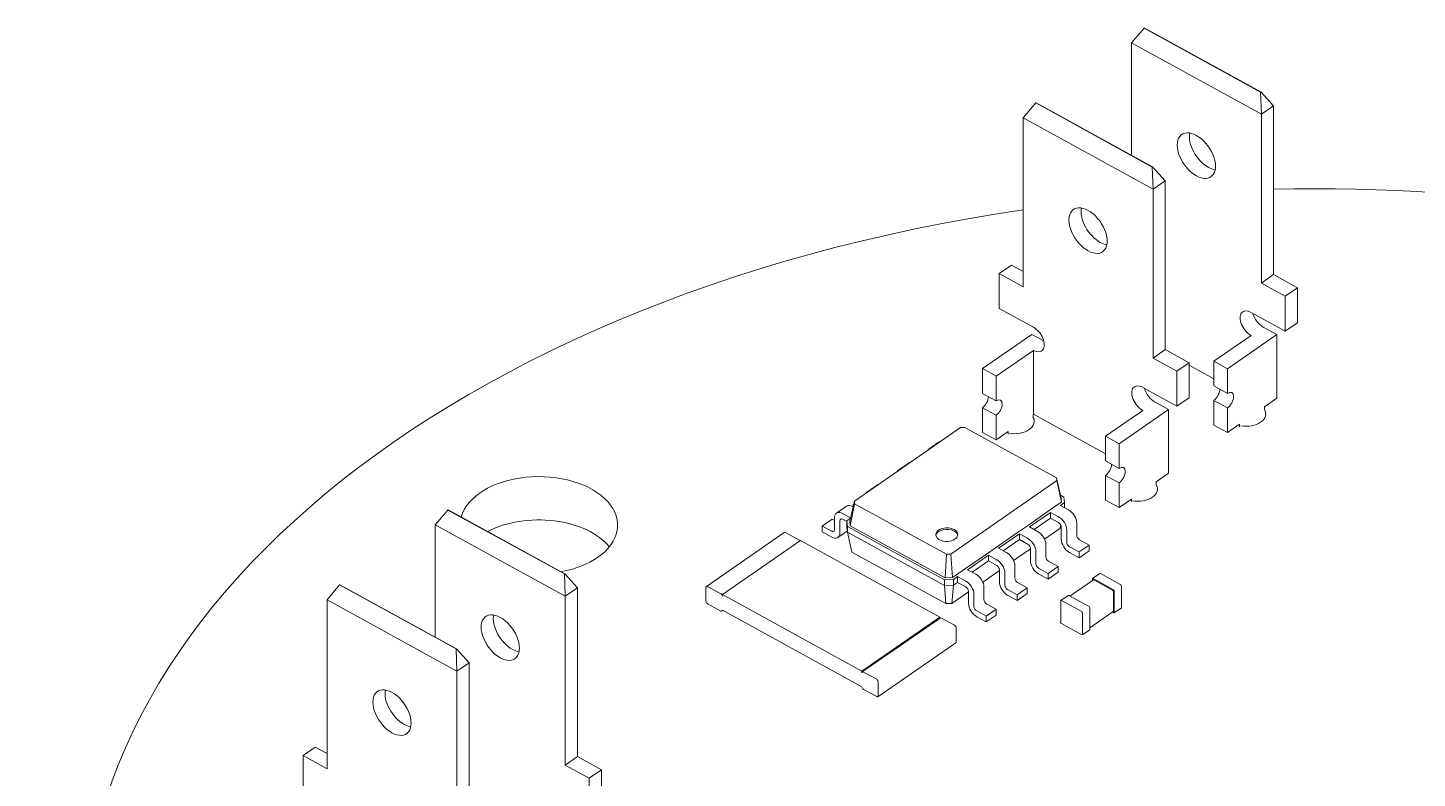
# Model space of a CAD drawing. Header units: millimetres. Extents: x 0 to 420, y 0 to 297.
# Drawn here: x 278.8 to 316.73, y 229.29 to 249.77 of the extents above; entities that cross this region are included whole.
import ezdxf

# ---------------------------------------------------------------- set-up
doc = ezdxf.new("R2010")
doc.units = ezdxf.units.MM

# ---------------------------------------------------------------- blocks, each defined once
blk = doc.blocks.new('A$Cbb04cd96')
at = {"color": 0, "linetype": 'Continuous', "lineweight": 0, "extrusion": (1.52656e-16, 0.787543, 0.616259)}
for p, q in [((147.957, 65.873), (147.612, 65.467)), ((147.965, 65.879), (147.957, 65.873)), ((147.957, 65.873), (151.14, 64.127)), ((151.148, 64.132), (147.965, 65.879)), ((151.16, 63.521), (147.612, 65.467)), ((147.612, 65.467), (147.612, 62.405)), ((151.14, 64.127), (151.148, 64.132)), ((151.14, 64.127), (151.16, 63.521)), ((151.492, 63.751), (151.148, 64.132)), ((145, 63.828), (144.656, 63.422)), ((145.009, 63.833), (145, 63.828)), ((145, 63.828), (148.184, 62.081)), ((148.192, 62.087), (145.009, 63.833)), ((151.492, 63.751), (151.16, 63.521)), ((151.492, 59.144), (151.492, 63.751)), ((148.204, 61.475), (144.656, 63.422)), ((144.656, 63.422), (144.656, 58.815)), ((151.16, 58.914), (151.16, 63.521)), ((148.184, 62.081), (148.192, 62.087)), ((148.184, 62.081), (148.204, 61.475)), ((148.536, 61.705), (148.192, 62.087)), ((148.536, 61.705), (148.204, 61.475)), ((148.204, 56.868), (148.204, 61.475)), ((148.536, 57.098), (148.536, 61.705)), ((144.003, 59.173), (144.335, 59.403)), ((144.656, 59.227), (144.335, 59.403)), ((144.003, 59.173), (144.003, 58.22)), ((144.656, 58.815), (144.003, 59.173)), ((151.16, 58.914), (151.492, 59.144)), ((151.813, 58.555), (151.16, 58.914)), ((152.146, 58.785), (151.492, 59.144)), ((151.813, 58.555), (152.146, 58.785)), ((151.813, 57.602), (151.813, 58.555)), ((152.146, 57.832), (152.146, 58.785)), ((144.936, 57.708), (144.003, 58.22)), ((151.813, 57.602), (150.88, 58.114)), ((151.585, 57.509), (151.212, 57.714)), ((151.813, 57.602), (152.146, 57.832)), ((143.545, 56.579), (144.895, 57.513)), ((145.22, 57.335), (144.895, 57.513)), ((149.862, 56.78), (150.88, 57.484)), ((150.235, 56.575), (151.585, 57.509)), ((151.585, 55.769), (151.585, 57.509)), ((143.919, 56.374), (144.936, 57.078)), ((144.936, 55.337), (144.936, 57.078)), ((148.204, 56.868), (148.536, 57.098)), ((149.19, 56.739), (148.536, 57.098)), ((143.919, 56.374), (143.545, 56.579)), ((143.545, 56.579), (143.545, 55.905)), ((148.857, 56.509), (148.204, 56.868)), ((148.857, 56.509), (149.19, 56.739)), ((149.19, 55.786), (149.19, 56.739)), ((149.19, 56.671), (149.862, 56.302)), ((150.235, 56.575), (149.862, 56.78)), ((149.862, 56.78), (149.862, 56.107)), ((150.235, 55.902), (150.235, 56.575)), ((143.919, 55.7), (143.919, 56.374)), ((148.857, 55.556), (148.857, 56.509)), ((143.919, 55.7), (143.545, 55.905)), ((148.857, 55.556), (147.923, 56.069)), ((148.857, 55.556), (149.19, 55.786)), ((150.235, 55.902), (149.862, 56.107)), ((151.246, 55.534), (151.585, 55.769)), ((143.545, 55.512), (143.545, 54.838)), ((143.919, 55.307), (143.545, 55.512)), ((146.906, 54.734), (147.923, 55.439)), ((147.279, 54.529), (148.629, 55.464)), ((148.629, 55.464), (148.256, 55.669)), ((148.629, 53.723), (148.629, 55.464)), ((150.235, 55.508), (149.862, 55.713)), ((149.862, 55.713), (149.862, 55.04)), ((150.235, 54.835), (150.235, 55.508)), ((151.246, 55.465), (151.246, 55.534)), ((143.919, 54.633), (143.919, 55.307)), ((144.93, 55.333), (144.936, 55.337)), ((144.93, 55.263), (144.93, 55.333)), ((144.936, 55.337), (146.906, 54.256)), ((149.862, 55.04), (150.235, 54.835)), ((150.235, 54.835), (150.568, 55.065)), ((150.568, 54.995), (150.568, 55.065)), ((140.049, 52.964), (142.949, 54.97)), ((142.949, 54.97), (143.062, 54.975)), ((143.062, 54.975), (145.572, 53.597)), ((143.545, 54.838), (143.919, 54.633)), ((143.919, 54.633), (144.251, 54.863)), ((144.251, 54.794), (144.251, 54.863)), ((147.279, 54.529), (146.906, 54.734)), ((146.906, 54.734), (146.906, 54.061)), ((142.366, 54.578), (142.093, 54.39)), ((147.279, 53.856), (147.279, 54.529)), ((141.521, 53.994), (141.249, 53.805)), ((147.279, 53.856), (146.906, 54.061)), ((145.578, 53.528), (142.679, 51.521)), ((145.572, 53.597), (145.578, 53.528)), ((145.691, 53.056), (145.572, 53.597)), ((145.702, 52.936), (145.578, 53.528)), ((147.279, 53.462), (146.906, 53.667)), ((146.906, 53.667), (146.906, 52.994)), ((148.29, 53.489), (148.629, 53.723)), ((148.29, 53.419), (148.29, 53.489)), ((140.677, 53.409), (140.404, 53.221)), ((145.675, 53.126), (145.769, 53.075)), ((147.279, 52.789), (147.279, 53.462)), ((128.961, 52.728), (128.953, 52.722)), ((132.145, 50.981), (128.961, 52.728)), ((139.832, 52.825), (139.56, 52.636)), ((139.926, 52.413), (140.049, 52.964)), ((139.937, 52.294), (140.056, 52.894)), ((140.003, 52.815), (140.014, 52.808)), ((140.015, 52.868), (140.03, 52.879)), ((140.015, 52.868), (140.026, 52.862)), ((140.015, 52.81), (140.015, 52.868)), ((140.056, 52.894), (140.049, 52.964)), ((142.565, 51.517), (140.056, 52.894)), ((145.617, 52.877), (145.345, 52.689)), ((145.702, 52.936), (145.617, 52.877)), ((145.783, 52.923), (145.673, 52.847)), ((145.897, 52.724), (145.673, 52.847)), ((145.691, 53.056), (145.702, 52.936)), ((145.769, 53.075), (145.783, 52.923)), ((145.783, 52.786), (145.783, 52.923)), ((146.906, 52.994), (147.279, 52.789)), ((147.279, 52.789), (147.612, 53.019)), ((147.612, 52.95), (147.612, 53.019)), ((128.953, 52.722), (128.609, 52.316)), ((128.953, 52.722), (132.136, 50.976)), ((139.17, 52.283), (139.443, 52.472)), ((139.443, 52.472), (139.506, 52.437)), ((139.506, 52.178), (139.506, 52.513)), ((139.656, 52.431), (139.656, 52.096)), ((139.73, 52.626), (139.947, 52.507)), ((139.845, 52.406), (139.73, 52.468)), ((139.845, 52.427), (139.944, 52.496)), ((139.845, 52.269), (139.845, 52.427)), ((139.859, 52.275), (139.845, 52.427)), ((139.937, 52.294), (139.926, 52.413)), ((145.345, 52.689), (144.773, 52.293)), ((145.401, 52.658), (144.829, 52.262)), ((145.401, 52.5), (144.956, 52.193)), ((145.401, 52.5), (145.401, 52.658)), ((145.625, 52.535), (145.401, 52.658)), ((145.401, 52.5), (145.625, 52.378)), ((146.121, 52.03), (146.121, 52.365)), ((132.156, 50.37), (128.609, 52.316)), ((128.609, 52.316), (128.609, 49.253)), ((136.009, 50.638), (138.137, 52.11)), ((138.171, 52.108), (138.53, 51.912)), ((139.17, 52.283), (139.432, 52.14)), ((139.17, 52.126), (139.17, 52.283)), ((139.432, 51.983), (139.17, 52.126)), ((139.856, 52.148), (139.602, 51.972)), ((139.859, 52.117), (139.845, 52.269)), ((139.859, 52.117), (139.859, 52.275)), ((142.51, 50.82), (139.859, 52.275)), ((139.978, 51.576), (139.859, 52.117)), ((142.51, 50.662), (139.859, 52.117)), ((142.532, 50.87), (139.937, 52.294)), ((144.5, 52.104), (143.928, 51.708)), ((144.556, 52.074), (143.984, 51.678)), ((144.773, 52.293), (144.5, 52.104)), ((144.556, 51.916), (144.556, 52.074)), ((144.78, 51.951), (144.556, 52.074)), ((145.053, 52.139), (144.829, 52.262)), ((145.659, 52.215), (145.242, 51.926)), ((145.659, 52.215), (145.682, 52.317)), ((145.699, 52.258), (145.699, 51.923)), ((145.849, 51.841), (145.849, 52.176)), ((136.446, 50.414), (138.575, 51.887)), ((138.575, 51.887), (142.383, 49.797)), ((143.928, 51.708), (143.655, 51.52)), ((144.208, 51.555), (143.984, 51.678)), ((144.556, 51.916), (144.111, 51.608)), ((144.855, 51.658), (144.397, 51.342)), ((144.556, 51.916), (144.78, 51.793)), ((144.855, 51.673), (144.855, 51.339)), ((145.004, 51.257), (145.004, 51.591)), ((145.277, 51.445), (145.277, 51.78)), ((146.185, 51.578), (145.923, 51.721)), ((146.457, 51.767), (146.185, 51.578)), ((146.457, 51.609), (146.185, 51.42)), ((146.457, 51.767), (146.196, 51.91)), ((146.457, 51.609), (146.457, 51.767)), ((142.544, 50.168), (139.978, 51.576)), ((142.532, 50.87), (142.565, 51.517)), ((142.679, 51.521), (142.565, 51.517)), ((142.726, 50.877), (142.679, 51.521)), ((143.655, 51.52), (143.084, 51.124)), ((143.711, 51.489), (143.14, 51.093)), ((143.711, 51.332), (143.266, 51.024)), ((143.711, 51.332), (143.711, 51.489)), ((143.936, 51.366), (143.711, 51.489)), ((143.711, 51.332), (143.936, 51.209)), ((145.613, 51.182), (145.351, 51.326)), ((145.923, 51.564), (146.185, 51.42)), ((146.185, 51.42), (146.185, 51.578)), ((132.136, 50.976), (132.145, 50.981)), ((132.136, 50.976), (132.156, 50.37)), ((132.489, 50.6), (132.145, 50.981)), ((142.757, 50.829), (142.51, 50.82)), ((142.726, 50.877), (142.532, 50.87)), ((142.811, 50.935), (142.726, 50.877)), ((142.867, 50.905), (142.757, 50.829)), ((142.757, 50.671), (142.757, 50.829)), ((143.084, 51.124), (142.811, 50.935)), ((142.867, 50.747), (142.867, 50.905)), ((143.091, 50.782), (142.867, 50.905)), ((143.364, 50.97), (143.14, 51.093)), ((144.01, 51.074), (143.553, 50.757)), ((144.01, 51.089), (144.01, 50.754)), ((144.16, 50.672), (144.16, 51.007)), ((144.432, 50.861), (144.432, 51.196)), ((145.34, 50.993), (145.079, 51.137)), ((145.079, 50.979), (145.34, 50.836)), ((145.613, 51.182), (145.34, 50.993)), ((145.613, 51.025), (145.34, 50.836)), ((145.34, 50.836), (145.34, 50.993)), ((145.613, 51.025), (145.613, 51.182)), ((146.547, 50.795), (146.547, 50.838)), ((146.751, 50.989), (146.552, 50.85)), ((146.569, 50.849), (147.122, 50.546)), ((146.768, 50.988), (147.321, 50.684)), ((125.997, 50.677), (125.653, 50.271)), ((126.005, 50.682), (125.997, 50.677)), ((125.997, 50.677), (129.18, 48.93)), ((129.188, 48.935), (126.005, 50.682)), ((132.489, 50.6), (132.156, 50.37)), ((132.489, 45.993), (132.489, 50.6)), ((135.998, 50.235), (135.998, 50.613)), ((136.043, 50.636), (136.402, 50.439)), ((142.51, 50.662), (142.51, 50.82)), ((142.757, 50.671), (142.51, 50.662)), ((142.544, 50.168), (142.51, 50.662)), ((142.71, 50.174), (142.757, 50.671)), ((143.166, 50.489), (142.71, 50.174)), ((142.867, 50.747), (142.757, 50.671)), ((142.867, 50.747), (143.091, 50.624)), ((143.166, 50.504), (143.166, 50.17)), ((143.588, 50.276), (143.588, 50.611)), ((144.496, 50.409), (144.234, 50.552)), ((144.768, 50.598), (144.496, 50.409)), ((144.768, 50.598), (144.507, 50.741)), ((144.768, 50.44), (144.768, 50.598)), ((146.574, 50.815), (145.935, 50.372)), ((146.591, 50.814), (147.099, 50.535)), ((147.122, 49.963), (147.122, 50.499)), ((147.144, 49.927), (147.144, 50.51)), ((147.344, 50.066), (147.344, 50.648)), ((129.2, 48.324), (125.653, 50.271)), ((125.653, 50.271), (125.653, 45.663)), ((132.156, 45.762), (132.156, 50.37)), ((136.043, 50.163), (136.402, 49.966)), ((136.446, 50.414), (140.255, 48.324)), ((136.446, 50.367), (136.446, 50.414)), ((142.71, 50.174), (142.544, 50.168)), ((143.315, 50.088), (143.315, 50.422)), ((143.924, 50.013), (143.662, 50.157)), ((144.234, 50.395), (144.496, 50.251)), ((144.768, 50.44), (144.496, 50.251)), ((144.496, 50.251), (144.496, 50.409)), ((145.682, 49.657), (145.682, 50.24)), ((145.887, 50.39), (145.687, 50.252)), ((145.704, 50.251), (146.257, 49.948)), ((145.904, 50.389), (146.457, 50.086)), ((136.436, 49.964), (136.46, 49.981)), ((136.446, 49.989), (140.255, 47.899)), ((140.255, 48.324), (142.383, 49.797)), ((140.266, 48.302), (142.394, 49.774)), ((142.383, 49.767), (142.383, 49.797)), ((142.428, 49.772), (142.787, 49.576)), ((143.651, 49.824), (143.39, 49.968)), ((143.39, 49.81), (143.651, 49.667)), ((143.924, 50.013), (143.651, 49.824)), ((143.924, 49.856), (143.651, 49.667)), ((143.651, 49.667), (143.651, 49.824)), ((143.924, 49.856), (143.924, 50.013)), ((146.279, 49.329), (146.279, 49.912)), ((146.479, 49.467), (146.479, 50.05)), ((147.116, 49.951), (146.479, 49.51)), ((147.091, 49.933), (147.122, 49.916)), ((147.338, 50.053), (147.139, 49.915)), ((142.831, 49.126), (142.831, 49.504)), ((145.704, 49.621), (146.257, 49.318)), ((146.474, 49.455), (146.274, 49.317)), ((129.18, 48.93), (129.188, 48.935)), ((129.533, 48.554), (129.188, 48.935)), ((140.693, 47.628), (142.821, 49.101)), ((129.18, 48.93), (129.2, 48.324)), ((129.533, 48.554), (129.2, 48.324)), ((129.533, 43.947), (129.533, 48.554)), ((129.2, 43.717), (129.2, 48.324)), ((140.255, 48.277), (140.255, 48.324)), ((140.3, 48.3), (140.659, 48.103)), ((140.3, 47.827), (140.659, 47.63)), ((140.703, 47.653), (140.703, 48.031)), ((124.999, 46.022), (125.332, 46.252)), ((124.999, 46.022), (124.999, 45.069)), ((125.653, 45.663), (124.999, 46.022)), ((125.653, 46.076), (125.332, 46.252)), ((132.156, 45.762), (132.489, 45.993)), ((133.142, 45.634), (132.489, 45.993)), ((132.81, 45.404), (132.156, 45.762)), ((132.81, 45.404), (133.142, 45.634)), ((133.142, 44.681), (133.142, 45.634)), ((132.81, 44.451), (132.81, 45.404))]:
    blk.add_line(p, q, dxfattribs=at)
at = {"color": 0, "linetype": 'Continuous', "lineweight": 0}
for centre, major_axis, ratio, start_param, end_param in [((149.386, 62.391), (-0.398, 0.576), 0.588149, -0.866377, 2.275216), ((149.718, 62.621), (0.398, -0.576), 0.588149, -2.62824, -0.866377), ((149.386, 62.391), (0.398, -0.576), 0.588149, -0.866377, 2.275216), ((149.718, 62.621), (0.398, -0.576), 0.588149, -0.866377, -0.513352), ((146.43, 60.346), (-0.398, 0.576), 0.588149, -0.866377, 2.275216), ((146.762, 60.576), (0.398, -0.576), 0.588149, -2.62824, -0.866377), ((146.43, 60.346), (0.398, -0.576), 0.588149, -0.866377, 2.275216), ((146.762, 60.576), (0.398, -0.576), 0.588149, -0.866377, -0.513352), ((150.88, 57.799), (-0.228, 0.329), 0.588149, -0.866377, 2.275216), ((144.936, 57.393), (0.228, -0.329), 0.588149, -0.866377, 2.275216), ((147.923, 55.754), (-0.228, 0.329), 0.588149, -0.866377, 2.275216), ((149.862, 55.91), (0.12, 0.219), 0.523742, -2.332859, -0.808733), ((146.906, 53.864), (0.12, 0.219), 0.523742, -2.332859, -0.808733), ((139.73, 52.39), (-0.0569, 0.0822), 0.588149, -0.866377, 0.70442), ((145.625, 52.299), (-0.171, 0.247), 0.588149, -2.437173, -0.866377), ((145.897, 52.487), (-0.171, 0.247), 0.588149, -2.437173, -0.866377), ((139.432, 52.219), (0.0569, -0.0822), 0.588149, -0.866377, 0.70442), ((142.572, 52.05), (-0.3, 0), 0.616259, -2.298333, 3.984852), ((142.572, 52.01), (-0.3, 0), 0.616259, -2.298333, -0.106697), ((142.572, 52.01), (0.3, 0), 0.616259, 0.106697, 0.84326), ((145.053, 51.903), (-0.171, 0.247), 0.588149, -2.437173, -0.866377), ((138.53, 51.864), (-0.0341, 0.0493), 0.588149, -1.685443, -0.866377), ((144.78, 51.714), (-0.171, 0.247), 0.588149, -2.437173, -0.866377), ((145.923, 51.8), (0.171, -0.247), 0.588149, -2.437173, -0.866377), ((143.936, 51.13), (-0.171, 0.247), 0.588149, -2.437173, -0.866377), ((144.208, 51.319), (-0.171, 0.247), 0.588149, -2.437173, -0.866377), ((145.079, 51.216), (0.171, -0.247), 0.588149, -2.437173, -0.866377), ((143.364, 50.734), (-0.171, 0.247), 0.588149, -2.437173, -0.866377), ((143.091, 50.545), (-0.171, 0.247), 0.588149, -2.437173, -0.866377), ((144.234, 50.631), (0.171, -0.247), 0.588149, -2.437173, -0.866377), ((147.099, 50.511), (-0.0171, 0.0247), 0.588149, -2.437173, -0.866377), ((147.122, 50.523), (-0.0171, 0.0247), 0.588149, -2.437173, -0.866377), ((147.321, 50.661), (-0.0171, 0.0247), 0.588149, -2.437173, -0.866377), ((136.043, 50.21), (0.0341, -0.0493), 0.588149, -2.437173, -0.866377), ((136.402, 50.392), (-0.0341, 0.0493), 0.588149, -2.437173, -0.866377), ((143.39, 50.047), (0.171, -0.247), 0.588149, -2.437173, -0.866377), ((146.457, 50.062), (-0.0171, 0.0247), 0.588149, -2.437173, -0.866377), ((130.383, 49.24), (-0.398, 0.576), 0.588149, -0.866377, 2.275216), ((130.715, 49.47), (0.398, -0.576), 0.588149, -2.62824, -0.866377), ((130.383, 49.24), (0.398, -0.576), 0.588149, -0.866377, 2.275216), ((146.257, 49.924), (-0.0171, 0.0247), 0.588149, -2.437173, -0.866377), ((142.787, 49.528), (-0.0341, 0.0493), 0.588149, -2.437173, -0.866377), ((145.704, 49.645), (0.0171, -0.0247), 0.588149, -2.437173, -0.866377), ((130.715, 49.47), (0.398, -0.576), 0.588149, -0.866377, -0.513352), ((127.427, 47.194), (-0.398, 0.576), 0.588149, -0.866377, 2.275216), ((127.759, 47.425), (0.398, -0.576), 0.588149, -2.62824, -0.866377), ((140.3, 47.874), (0.0341, -0.0493), 0.588149, -2.437173, -0.866377), ((140.659, 48.056), (-0.0341, 0.0493), 0.588149, -2.437173, -0.866377), ((127.427, 47.194), (0.398, -0.576), 0.588149, -0.866377, 2.275216), ((127.759, 47.425), (0.398, -0.576), 0.588149, -0.866377, -0.513352)]:
    blk.add_ellipse(centre, major_axis=major_axis, ratio=ratio, start_param=start_param, end_param=end_param, dxfattribs=at)
at = {"color": 0, "linetype": 'Continuous', "lineweight": 0, "extrusion": (-8.30879e-17, -2.77556e-16, -1)}
blk.add_ellipse((152.488, 40.848), major_axis=(33.494, 0), ratio=0.616259, start_param=-1.600524, end_param=-1.066806, dxfattribs=at)
at = {"color": 0, "linetype": 'Continuous', "lineweight": 0, "extrusion": (5.14257e-17, -1.11022e-16, -1)}
blk.add_ellipse((152.488, 40.848), major_axis=(-33.494, 0), ratio=0.616259, start_param=-1.535648, end_param=1.334793, dxfattribs=at)
at = {"color": 0, "linetype": 'Continuous', "lineweight": 0, "extrusion": (3.82704e-16, 1.29833e-16, -1)}
for centre in [(151.212, 58.029), (148.256, 55.984)]:
    blk.add_ellipse(centre, major_axis=(-0.228, 0.329), ratio=0.588149, start_param=-2.275216, end_param=-1.019342, dxfattribs=at)
at = {"color": 0, "linetype": 'Continuous', "lineweight": 0, "extrusion": (-2.45698e-16, 7.15122e-17, -1)}
blk.add_ellipse((143.545, 55.708), major_axis=(-0.12, -0.219), ratio=0.523742, start_param=-2.332859, end_param=-0.808733, dxfattribs=at)
at = {"color": 0, "linetype": 'Continuous', "lineweight": 0, "extrusion": (-2.6706e-17, -4.86649e-17, -1)}
for centre in [(143.919, 55.503), (150.235, 55.705), (147.279, 53.659)]:
    blk.add_ellipse(centre, major_axis=(0.12, 0.219), ratio=0.523742, start_param=-0.808733, end_param=2.332859, dxfattribs=at)
at = {"color": 0, "linetype": 'Continuous', "lineweight": 0, "extrusion": (-4.8253e-17, -1.11022e-16, -1)}
blk.add_ellipse((150.734, 55.342), major_axis=(0.545, 0), ratio=0.616259, start_param=-0.36671, end_param=0.727537, dxfattribs=at)
at = {"color": 0, "linetype": 'Continuous', "lineweight": 0, "extrusion": (-6.39453e-17, -2.77556e-16, -1)}
for centre in [(144.417, 55.14), (147.778, 53.296)]:
    blk.add_ellipse(centre, major_axis=(0.545, 0), ratio=0.616259, start_param=-0.36671, end_param=0.727537, dxfattribs=at)
at = {"color": 0, "linetype": 'Continuous', "lineweight": 0, "extrusion": (6.86065e-17, -2.22045e-16, -1)}
blk.add_ellipse((150.734, 55.342), major_axis=(-0.545, 0), ratio=0.616259, start_param=-2.414056, end_param=-1.319809, dxfattribs=at)
at = {"color": 0, "linetype": 'Continuous', "lineweight": 0, "extrusion": (-1.42091e-18, -1.11022e-16, -1)}
for centre in [(144.417, 55.14), (147.778, 53.296)]:
    blk.add_ellipse(centre, major_axis=(-0.545, 0), ratio=0.616259, start_param=-2.414056, end_param=-1.319809, dxfattribs=at)
at = {"color": 0, "linetype": 'Continuous', "lineweight": 0, "extrusion": (2.14175e-16, 8.0711e-17, -1)}
blk.add_ellipse((142.264, 54.143), major_axis=(-0.171, 0.247), ratio=0.588149, start_param=-0.251818, end_param=0.251818, dxfattribs=at)
at = {"color": 0, "linetype": 'Continuous', "lineweight": 0, "extrusion": (1.36939e-16, 9.47681e-17, -1)}
blk.add_ellipse((142.537, 54.332), major_axis=(-0.171, 0.247), ratio=0.588149, start_param=0, end_param=0.251818, dxfattribs=at)
at = {"color": 0, "linetype": 'Continuous', "lineweight": 0, "extrusion": (1.82586e-16, 1.26357e-16, -1)}
for centre, major_axis, start_param, end_param in [((141.692, 53.747), (-0.171, 0.247), 0, 0.251818), ((140.848, 53.163), (-0.171, 0.247), 0, 0.251818), ((140.003, 52.578), (-0.171, 0.247), 0, 0.866377), ((136.402, 50.014), (0.0341, -0.0493), -0.70442, 0.866377), ((140.659, 47.678), (0.0341, -0.0493), -0.70442, 0.866377)]:
    blk.add_ellipse(centre, major_axis=major_axis, ratio=0.588149, start_param=start_param, end_param=end_param, dxfattribs=at)
at = {"color": 0, "linetype": 'Continuous', "lineweight": 0, "extrusion": (1.26934e-16, -2.22045e-16, -1)}
blk.add_ellipse((131.435, 52.309), major_axis=(-2.15, 0), ratio=0.616259, start_param=0.170366, end_param=3.869129, dxfattribs=at)
at = {"color": 0, "linetype": 'Continuous', "lineweight": 0, "extrusion": (1.0535e-16, 1.40415e-16, -1)}
blk.add_ellipse((141.419, 53.559), major_axis=(-0.171, 0.247), ratio=0.588149, start_param=-0.251818, end_param=0.251818, dxfattribs=at)
at = {"color": 0, "linetype": 'Continuous', "lineweight": 0, "extrusion": (1.68529e-16, 4.91216e-17, -1)}
for centre, major_axis, start_param, end_param in [((140.575, 52.974), (-0.171, 0.247), -0.251818, 0.251818), ((147.122, 49.94), (0.0171, -0.0247), -0.70442, 0.866377), ((146.257, 49.341), (0.0171, -0.0247), -0.70442, 0.866377), ((142.787, 49.15), (0.0341, -0.0493), -0.70442, 0)]:
    blk.add_ellipse(centre, major_axis=major_axis, ratio=0.588149, start_param=start_param, end_param=end_param, dxfattribs=at)
at = {"color": 0, "linetype": 'Continuous', "lineweight": 0, "extrusion": (1.18628e-17, 5.55112e-17, -1)}
blk.add_ellipse((131.435, 51.128), major_axis=(2.15, 0), ratio=0.616259, start_param=-2.27656, end_param=-0.462061, dxfattribs=at)
at = {"color": 0, "linetype": 'Continuous', "lineweight": 0, "extrusion": (9.12929e-17, 6.31787e-17, -1)}
blk.add_ellipse((139.73, 52.39), major_axis=(-0.171, 0.247), ratio=0.588149, start_param=-0.70442, end_param=0.866377, dxfattribs=at)
at = {"color": 0, "linetype": 'Continuous', "lineweight": 0, "extrusion": (2.91411e-16, 6.66539e-17, -1)}
for centre in [(145.625, 52.299), (144.78, 51.714), (143.936, 51.13), (143.091, 50.545)]:
    blk.add_ellipse(centre, major_axis=(0.0569, -0.0822), ratio=0.588149, start_param=-2.275216, end_param=-0.70442, dxfattribs=at)
at = {"color": 0, "linetype": 'Continuous', "lineweight": 0, "extrusion": (1.50996e-16, 1.72004e-16, -1)}
for centre, major_axis, start_param, end_param in [((138.171, 52.061), (-0.0341, 0.0493), 0, 0.866377), ((146.768, 50.964), (-0.0171, 0.0247), 0, 0.866377), ((145.904, 50.366), (-0.0171, 0.0247), 0, 0.866377), ((147.321, 50.078), (0.0171, -0.0247), -0.70442, 0), ((146.457, 49.48), (0.0171, -0.0247), -0.70442, 0)]:
    blk.add_ellipse(centre, major_axis=major_axis, ratio=0.588149, start_param=start_param, end_param=end_param, dxfattribs=at)
at = {"color": 0, "linetype": 'Continuous', "lineweight": 0, "extrusion": (7.72358e-17, -1.40571e-17, -1)}
blk.add_ellipse((139.432, 52.219), major_axis=(0.171, -0.247), ratio=0.588149, start_param=-0.70442, end_param=0.866377, dxfattribs=at)
at = {"color": 0, "linetype": 'Continuous', "lineweight": 0, "extrusion": (2.31708e-16, -4.21713e-17, -1)}
for centre in [(146.196, 51.989), (145.923, 51.8), (145.079, 51.216), (145.351, 51.404), (144.507, 50.82), (144.234, 50.631), (143.39, 50.047), (143.662, 50.235)]:
    blk.add_ellipse(centre, major_axis=(-0.0569, 0.0822), ratio=0.588149, start_param=-2.275216, end_param=-0.70442, dxfattribs=at)
at = {"color": 0, "linetype": 'Continuous', "lineweight": 0, "extrusion": (5.18194e-17, -2.22045e-16, -1)}
blk.add_ellipse((131.435, 52.309), major_axis=(-2.15, 0), ratio=0.616259, start_param=-2.414056, end_param=-1.856885, dxfattribs=at)
at = {"color": 0, "linetype": 'Continuous', "lineweight": 0, "extrusion": (1.96643e-16, 2.03593e-16, -1)}
for centre in [(146.569, 50.826), (145.704, 50.228)]:
    blk.add_ellipse(centre, major_axis=(-0.0171, 0.0247), ratio=0.588149, start_param=-0.70442, end_param=0.866377, dxfattribs=at)
at = {"color": 0, "linetype": 'Continuous', "lineweight": 0, "extrusion": (2.42289e-16, 2.35183e-16, -1)}
for centre, start_param in [((136.043, 50.588), -0.70442), ((142.428, 49.725), 0), ((140.3, 48.252), -0.70442)]:
    blk.add_ellipse(centre, major_axis=(-0.0341, 0.0493), ratio=0.588149, start_param=start_param, end_param=0.866377, dxfattribs=at)
at = {"color": 0, "linetype": 'Continuous', "lineweight": 0, "extrusion": (3.05468e-16, 1.4389e-16, -1)}
blk.add_ellipse((146.591, 50.79), major_axis=(-0.0171, 0.0247), ratio=0.588149, start_param=0, end_param=0.866377, dxfattribs=at)
at = {"color": 0, "linetype": 'Continuous', "lineweight": 0, "extrusion": (2.28232e-16, 1.57947e-16, -1)}
blk.add_ellipse((147.099, 49.976), major_axis=(0.0171, -0.0247), ratio=0.588149, start_param=-0.70442, end_param=0, dxfattribs=at)

msp = doc.modelspace()

# ---------------------------------------------------------------- block references
msp.add_blockref('A$Cbb04cd96', (161.314, 183.89))

doc.saveas('drawing.dxf')
